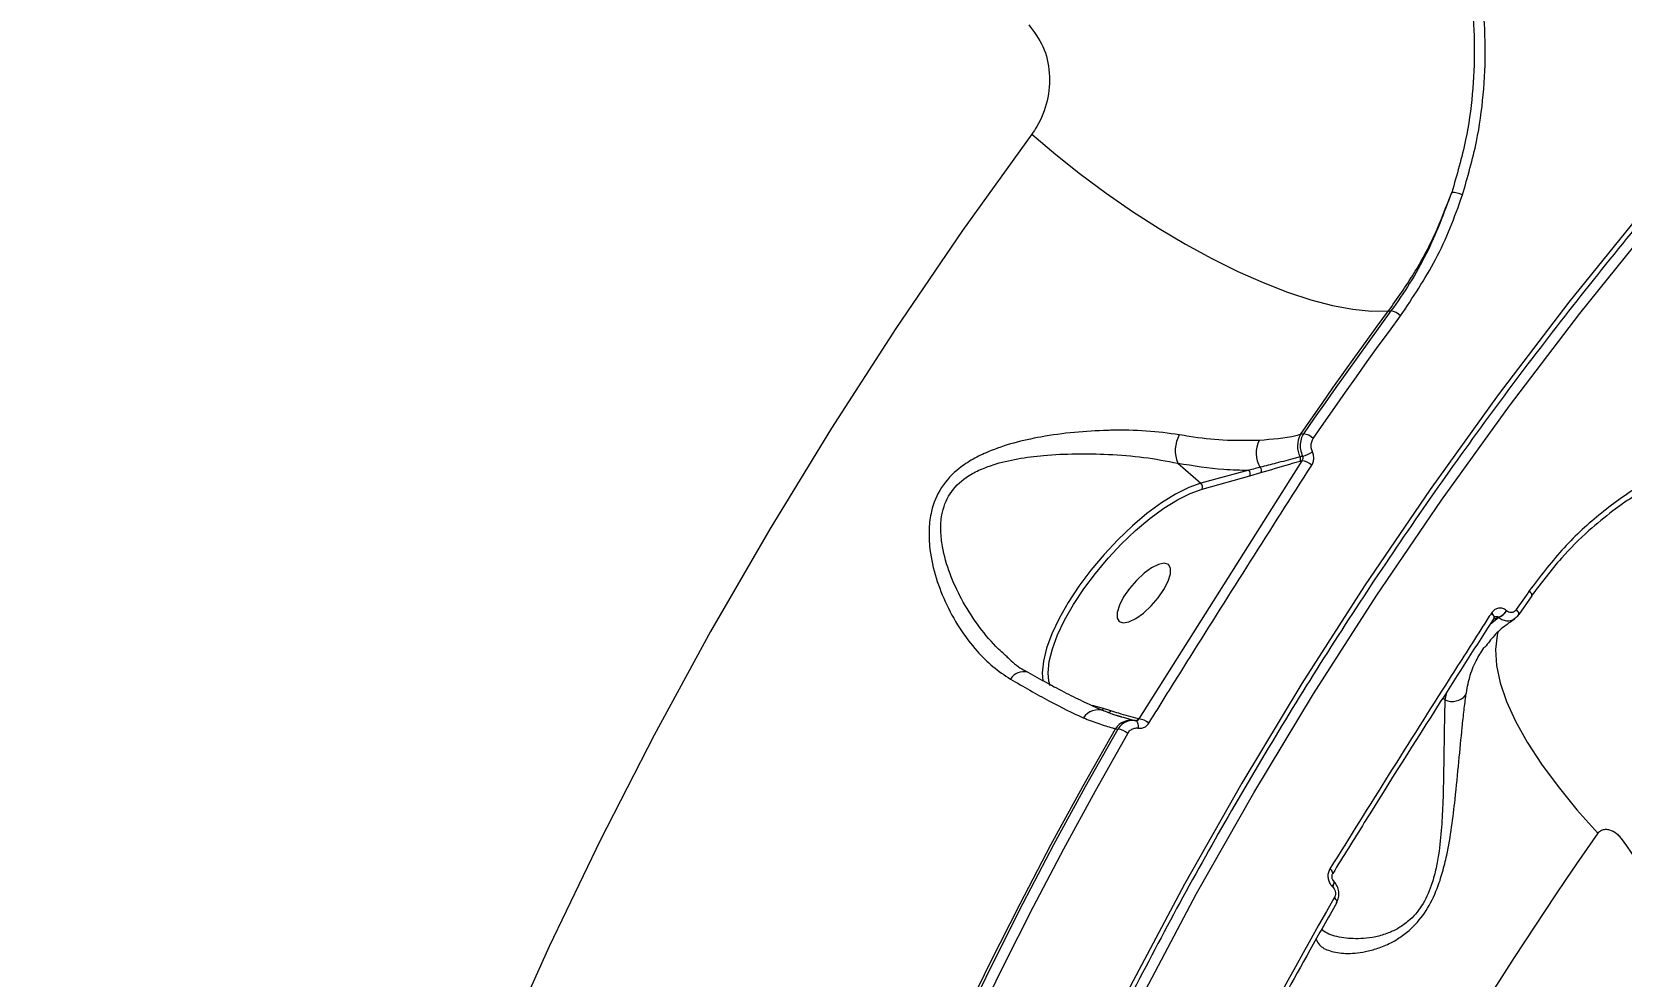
# Model space of a CAD drawing. Header units: millimetres. Extents: x -6028 to 5958, y -6064 to 4137.
# Drawn here: x 295.3 to 485.2, y -257.8 to -144.9 of the extents above; entities that cross this region are included whole.
import ezdxf

# ---------------------------------------------------------------- set-up
doc = ezdxf.new("R2010")
doc.units = ezdxf.units.MM
for name, color, linetype in [('DIKOM_ОБЪЕКТ', 7, 'Continuous'), ('DIKOM_РАЗМЕР_ЗОНА', 7, 'Continuous'), ('DIKOM_РАЗМЕР_ОБЪЕКТА', 7, 'Continuous')]:
    doc.layers.add(name, color=color, linetype=linetype)
doc.styles.add('style1', font='arial.ttf', dxfattribs={"width": 0.8})
doc.dimstyles.new('1-50', dxfattribs={"dimtxt": 300, "dimasz": 200, "dimexe": 100, "dimexo": 0, "dimgap": 100, "dimtad": 1, "dimtxsty": 'style1', "dimcen": 200, "dimclrd": 7, "dimclre": 7, "dimclrt": 7, "dimadec": 1, "dimazin": 2, "dimtfac": 1, "dimtmove": 0, "dimatfit": 2, "dimfxl": 0, "dimlwd": 25, "dimlwe": 18, "dimarcsym": 0})

# ---------------------------------------------------------------- blocks, each defined once
blk = doc.blocks.new('*D9')
at = {"layer": 'Defpoints', "color": 0, "transparency": 16777216}
for p in [(-6027.56, 1459.58), (4556.58, 1382.7), (4556.58, -5964.37)]:
    blk.add_point(p, dxfattribs=at)
at = {"layer": 'DIKOM_РАЗМЕР_ЗОНА', "color": 7, "lineweight": 18, "transparency": 16777216}
for p, q in [((-6027.56, 1459.58), (-6027.56, -6064.37)), ((4556.58, 1382.7), (4556.58, -6064.37))]:
    blk.add_line(p, q, dxfattribs=at)
at = {"layer": 'DIKOM_РАЗМЕР_ЗОНА', "color": 7, "lineweight": 25, "transparency": 16777216}
blk.add_line((-5827.56, -5964.37), (4356.58, -5964.37), dxfattribs=at)
at = {"layer": 'DIKOM_РАЗМЕР_ЗОНА', "color": 7, "transparency": 16777216}
for points in [[(-5827.56, -5931.03), (-5827.56, -5997.7), (-6027.56, -5964.37)], [(4356.58, -5931.03), (4356.58, -5997.7), (4556.58, -5964.37)]]:
    blk.add_solid(points, dxfattribs=at)
at = {"layer": 'DIKOM_РАЗМЕР_ЗОНА', "color": 7, "transparency": 16777216, "insert": (157.08, -5711.2), "char_height": 300, "attachment_point": 5, "style": 'style1'}
blk.add_mtext('10600', dxfattribs=at)
blk = doc.blocks.new('*D11')
at = {"layer": 'Defpoints', "color": 0, "transparency": 16777216}
for p in [(259.43, 2965.58), (1920.55, -3002.33), (4022.59, -3002.33)]:
    blk.add_point(p, dxfattribs=at)
at = {"layer": 'DIKOM_РАЗМЕР_ОБЪЕКТА', "color": 7, "lineweight": 18, "transparency": 16777216}
for p, q in [((259.43, 2965.58), (4122.59, 2965.58)), ((1920.55, -3002.33), (4122.59, -3002.33))]:
    blk.add_line(p, q, dxfattribs=at)
at = {"layer": 'DIKOM_РАЗМЕР_ОБЪЕКТА', "color": 7, "lineweight": 25, "transparency": 16777216}
blk.add_line((4022.59, 2765.58), (4022.59, -2802.33), dxfattribs=at)
at = {"layer": 'DIKOM_РАЗМЕР_ОБЪЕКТА', "color": 7, "transparency": 16777216}
for points in [[(3989.25, 2765.58), (4055.92, 2765.58), (4022.59, 2965.58)], [(3989.25, -2802.33), (4055.92, -2802.33), (4022.59, -3002.33)]]:
    blk.add_solid(points, dxfattribs=at)
at = {"layer": 'DIKOM_РАЗМЕР_ОБЪЕКТА', "color": 7, "transparency": 16777216, "insert": (3769.41, -24.42), "char_height": 300, "attachment_point": 5, "rotation": 90, "style": 'style1'}
blk.add_mtext('6000', dxfattribs=at)
blk = doc.blocks.new('*D12')
at = {"layer": 'Defpoints', "color": 0, "transparency": 16777216}
for p in [(3056.58, 1987.9), (-4027.97, 676.5), (3056.58, -3714.77)]:
    blk.add_point(p, dxfattribs=at)
at = {"layer": 'DIKOM_РАЗМЕР_ОБЪЕКТА', "color": 7, "lineweight": 18, "transparency": 16777216}
for p, q in [((3056.58, 1987.9), (3056.58, -3814.77)), ((-4027.97, 676.5), (-4027.97, -3814.77))]:
    blk.add_line(p, q, dxfattribs=at)
at = {"layer": 'DIKOM_РАЗМЕР_ОБЪЕКТА', "color": 7, "lineweight": 25, "transparency": 16777216}
blk.add_line((-3827.97, -3714.77), (2856.58, -3714.77), dxfattribs=at)
at = {"layer": 'DIKOM_РАЗМЕР_ОБЪЕКТА', "color": 7, "transparency": 16777216}
for points in [[(-3827.97, -3681.44), (-3827.97, -3748.11), (-4027.97, -3714.77)], [(2856.58, -3681.44), (2856.58, -3748.11), (3056.58, -3714.77)]]:
    blk.add_solid(points, dxfattribs=at)
at = {"layer": 'DIKOM_РАЗМЕР_ОБЪЕКТА', "color": 7, "transparency": 16777216, "insert": (20, -3461.6), "char_height": 300, "attachment_point": 5, "style": 'style1'}
blk.add_mtext('7100', dxfattribs=at)

msp = doc.modelspace()

# ---------------------------------------------------------------- linework, layer by layer
at = {"layer": 'DIKOM_ОБЪЕКТ', "color": 7, "linetype": 'Continuous', "lineweight": 15}
for p, q in [((457.426, -178.272), (457.733, -178.273)), ((447.292, -192.956), (446.913, -193.058)), ((447.083, -196.172), (427.603, -227.053)), ((432.251, -196.464), (435.021, -198.876)), ((440.737, -197.301), (435.021, -198.876)), ((446.875, -196.229), (447.083, -196.172)), ((435.154, -199.569), (440.87, -197.995)), ((440.87, -197.995), (442.199, -197.6)), ((474.553, -212.331), (473, -214.569)), ((471.551, -214.119), (471.532, -214.103)), ((470.614, -214.913), (469.567, -215.738)), ((469.976, -215.099), (470.596, -214.896)), ((470.596, -214.896), (470.614, -214.913)), ((411.977, -219.722), (411.861, -219.615)), ((468.84, -218.553), (468.897, -218.459)), ((464.363, -223.866), (464.173, -224.766)), ((423.396, -225.801), (422.063, -225.458)), ((424.276, -226.069), (423.396, -225.801)), ((464.173, -224.766), (463.925, -224.55)), ((424.476, -226.463), (425.476, -226.773)), ((425.715, -226.846), (427.102, -227.225)), ((427.102, -227.225), (427.261, -227.266)), ((427.603, -227.053), (427.553, -227.04)), ((424.804, -228.216), (425.077, -228.288)), ((450.745, -245.536), (450.752, -245.523)), ((450.724, -247.066), (450.742, -247.082))]:
    msp.add_line(p, q, dxfattribs=at)
at = {"layer": 'DIKOM_ОБЪЕКТ', "color": 7, "linetype": 'Continuous', "lineweight": 15, "flags": 128}
for points in [[(506.203, -145.236), (496.837, -155.663), (487.767, -166.321), (479, -177.204), (470.542, -188.303), (462.397, -199.612), (454.571, -211.123), (447.07, -222.828), (439.897, -234.721), (433.059, -246.793), (426.559, -259.036), (420.402, -271.442), (414.591, -284.004), (409.131, -296.712), (404.025, -309.559), (399.277, -322.536), (394.889, -335.635), (390.864, -348.847), (387.206, -362.163), (383.916, -375.575), (380.997, -389.074), (378.45, -402.651)], [(380.064, -403.324), (382.603, -389.788), (385.514, -376.329), (388.794, -362.958), (392.442, -349.682), (396.454, -336.51), (400.829, -323.45), (405.563, -310.512), (410.654, -297.704), (416.097, -285.033), (421.89, -272.51), (428.029, -260.141), (434.509, -247.934), (441.327, -235.899), (448.478, -224.042), (455.957, -212.371), (463.759, -200.895), (471.879, -189.62), (480.312, -178.554), (489.053, -167.705), (498.095, -157.079), (507.433, -146.683)], [(414.815, -157.126), (406.535, -168.655), (398.552, -180.373), (390.871, -192.273), (383.497, -204.348), (376.433, -216.592), (369.683, -228.999), (363.252, -241.561), (357.141, -254.271), (351.355, -267.122), (345.898, -280.109), (340.771, -293.222), (335.978, -306.455), (331.522, -319.802), (327.404, -333.253)], [(414.815, -157.126), (417.673, -159.559), (420.65, -161.923), (423.719, -164.198), (426.85, -166.362), (430.017, -168.396), (433.189, -170.281), (436.339, -172.001), (439.437, -173.538), (442.455, -174.88), (445.366, -176.013), (448.142, -176.929), (450.76, -177.617), (453.194, -178.073), (455.423, -178.292), (457.426, -178.272)], [(446.913, -193.058), (448.198, -191.191), (449.492, -189.33), (450.794, -187.474), (452.104, -185.623), (453.422, -183.777), (454.748, -181.937), (456.083, -180.102), (457.426, -178.272)], [(457.733, -178.273), (456.399, -180.09), (455.074, -181.912), (453.757, -183.74), (452.448, -185.573), (451.147, -187.411), (449.854, -189.254), (448.569, -191.102), (447.292, -192.956)], [(448.45, -193.515), (449.723, -191.665), (451.005, -189.821), (452.296, -187.982), (453.594, -186.148), (454.9, -184.319), (456.214, -182.496), (457.537, -180.677), (458.867, -178.864)], [(435.021, -198.876), (433.563, -199.396), (431.98, -200.186), (430.306, -201.228), (428.579, -202.5), (426.835, -203.973), (425.113, -205.615), (423.451, -207.39), (421.886, -209.26), (420.451, -211.184), (419.177, -213.119), (418.094, -215.022), (417.224, -216.854), (416.587, -218.572), (416.196, -220.14), (416.06, -221.523), (416.139, -222.483)], [(416.859, -222.542), (416.767, -221.53), (416.899, -220.189), (417.278, -218.668), (417.896, -217.002), (418.739, -215.227), (419.79, -213.38), (421.025, -211.504), (422.416, -209.639), (423.934, -207.826), (425.546, -206.104), (427.215, -204.512), (428.906, -203.083), (430.582, -201.85), (432.205, -200.84), (433.74, -200.074), (435.154, -199.569)], [(430.599, -211.554), (431.103, -210.575), (431.37, -209.712), (431.381, -209.036), (431.133, -208.6), (430.647, -208.44), (429.963, -208.569), (429.135, -208.977), (428.231, -209.63), (427.324, -210.476), (426.488, -211.446), (425.79, -212.461), (425.286, -213.44), (425.019, -214.302), (425.008, -214.979), (425.256, -215.415), (425.742, -215.575), (426.426, -215.446), (427.254, -215.038), (428.158, -214.385), (429.065, -213.539), (429.901, -212.569), (430.599, -211.554)], [(474.26, -211.739), (474.065, -212.019), (473.87, -212.298), (473.675, -212.578), (473.481, -212.858), (473.287, -213.138), (473.093, -213.418), (472.899, -213.699), (472.705, -213.979)], [(470.059, -214.94), (470.072, -214.894), (470.064, -214.814), (470.024, -214.719), (469.955, -214.613), (469.858, -214.499), (469.738, -214.382)], [(473, -214.568), (473.018, -214.53), (473.022, -214.463), (473.003, -214.382), (472.96, -214.291), (472.894, -214.191), (472.809, -214.087), (472.705, -213.979)], [(470.513, -216.701), (470.424, -217.04), (470.211, -218.745), (470.326, -220.643), (470.769, -222.717), (471.536, -224.952), (472.622, -227.331), (474.017, -229.836), (475.711, -232.445), (477.69, -235.14), (479.94, -237.9), (482.443, -240.702)], [(417.016, -223.087), (416.886, -222.663), (416.859, -222.542)], [(427.551, -228.146), (427.561, -227.982), (427.556, -227.826), (427.537, -227.682), (427.504, -227.554), (427.459, -227.446), (427.402, -227.36), (427.335, -227.3), (427.261, -227.266)], [(396.61, -285.026), (399.747, -277.752), (402.996, -270.524), (406.356, -263.345), (409.827, -256.214), (413.408, -249.135), (417.098, -242.108), (420.897, -235.135), (424.804, -228.216)], [(425.077, -228.288), (421.191, -235.172), (417.413, -242.111), (413.741, -249.103), (410.179, -256.147), (406.725, -263.242), (403.38, -270.385), (400.147, -277.576), (397.024, -284.812)], [(398.294, -285.166), (401.41, -277.946), (404.636, -270.771), (407.973, -263.644), (411.419, -256.565), (414.974, -249.537), (418.637, -242.56), (422.407, -235.637), (426.284, -228.768)], [(450.752, -245.523), (450.767, -245.476), (450.761, -245.392), (450.724, -245.293), (450.656, -245.184), (450.56, -245.069), (450.44, -244.951)], [(450.84, -246.373), (450.871, -246.409), (450.899, -246.481), (450.907, -246.572), (450.892, -246.679), (450.855, -246.8), (450.799, -246.93), (450.724, -247.066)], [(450.859, -246.39), (450.889, -246.425), (450.918, -246.497), (450.925, -246.588), (450.91, -246.695), (450.874, -246.816), (450.817, -246.946), (450.742, -247.082)], [(451.273, -248.987), (451.285, -248.956), (451.29, -248.889), (451.268, -248.812), (451.223, -248.724), (451.154, -248.631), (451.064, -248.533), (450.955, -248.434)]]:
    msp.add_lwpolyline(points, dxfattribs=at)
at = {"layer": 'DIKOM_ОБЪЕКТ', "color": 7, "linetype": 'Continuous', "lineweight": 15}
for centre, radius, start, end in [((464.88, -167.32), 3.234, 64.50111, 87.93556), ((457.461, -180.177), 1.924, 43.03523, 81.87123), ((435.863, -194.963), 3.911, 151.16518, 202.5599), ((449.402, -194.42), 2.837, 151.29992, 207.05644), ((447.078, -194.877), 1.933, 44.80876, 83.64722), ((444.86, -195.248), 3.241, 152.30883, 212.00429), ((445.752, -190.683), 5.146, 285.96758, 300.22908), ((440.352, -197.734), 0.58, 333.32842, 48.3093), ((441.669, -197.349), 0.586, 334.64938, 40.92172), ((446.368, -195.97), 0.569, 332.95344, 27.12106), ((446.887, -198.166), 2.003, 46.69882, 84.37743), ((434.636, -199.309), 0.58, 333.32154, 48.32418), ((469.872, -213.093), 1.943, 291.87573, 328.69591), ((469.89, -213.11), 1.943, 291.8754, 328.69115), ((413.861, -223.301), 1.906, 75.86955, 147.54519), ((422.751, -228.077), 2.117, 70.70166, 146.61635), ((423.004, -225.51), 0.488, 290.62807, 323.36093), ((465.051, -222.829), 2.126, 245.62803, 320.4769), ((423.892, -225.78), 0.481, 275.93255, 323.04489), ((426.716, -229.49), 2.297, 80.35016, 146.33648), ((427.18, -226.773), 0.459, 260.17936, 324.35035), ((427.501, -228.939), 1.888, 46.6992, 86.89482), ((424.999, -230.242), 1.956, 48.91874, 87.70694), ((874.602, -514.86), 478.489, 145.04263, 162.1675), ((877.322, -493.773), 491.915, 150.08307, 157.12708)]:
    msp.add_arc(centre, radius, start, end, dxfattribs=at)
for points, knots in [([(739.373, -179.061), (737.211, -176.67), (730.942, -169.736), (720.705, -158.089), (708.726, -144.049), (696.938, -129.789), (685.341, -115.316), (673.94, -100.633), (662.736, -85.744), (651.733, -70.653), (640.933, -55.364), (630.34, -39.881), (619.956, -24.208), (609.785, -8.348), (599.827, 7.693), (590.087, 23.912), (580.567, 40.304), (571.269, 56.865), (562.195, 73.591), (553.349, 90.478), (544.731, 107.521), (536.346, 124.715), (528.194, 142.056), (520.278, 159.541), (512.6, 177.163), (505.162, 194.918), (497.966, 212.802), (491.013, 230.811), (484.306, 248.938), (477.847, 267.181), (471.636, 285.533), (465.677, 303.991), (459.968, 322.548), (454.518, 341.203), (449.56, 359.026), (446.524, 370.664), (445.125, 376.023)], [0, 0, 0, 0, 0.0157717, 0.0457291, 0.0756867, 0.1056445, 0.1356023, 0.1655601, 0.1955179, 0.2254759, 0.2554338, 0.2853918, 0.3153499, 0.3453079, 0.3752661, 0.4052242, 0.4351824, 0.4651406, 0.4950988, 0.5250572, 0.5550155, 0.5849738, 0.6149321, 0.6448905, 0.6748489, 0.7048073, 0.7347656, 0.764724, 0.7946825, 0.8246409, 0.8545994, 0.8845579, 0.9145164, 0.9444749, 0.9744334, 1, 1, 1, 1]), ([(570.733, -157.922), (567.395, -153.507), (560.713, -144.673), (550.057, -131.283), (538.973, -117.837), (527.283, -104.173), (514.999, -90.323), (502.127, -76.317), (488.872, -62.382), (474.875, -48.159), (460.131, -33.696), (444.654, -19.052), (428.742, -4.531), (412.434, 9.811), (395.775, 23.915), (379.153, 37.455), (362.625, 50.398), (346.245, 62.724), (329.724, 74.651), (313.116, 86.116), (296.478, 97.067), (280.188, 107.253), (264.297, 116.659), (248.84, 125.286), (233.552, 133.282), (218.495, 140.591), (203.729, 147.17), (190.508, 152.496), (178.76, 156.752), (168.353, 160.129), (158.283, 162.987), (148.587, 165.313), (139.307, 167.098), (130.447, 168.334), (121.971, 169.065), (116.698, 169.087), (114.061, 169.098)], [0, 0, 0, 0, 0.0277654, 0.0555638, 0.0833624, 0.1111276, 0.1400314, 0.1689729, 0.1979142, 0.2268179, 0.2582447, 0.2896958, 0.3211226, 0.3534672, 0.3858385, 0.4181832, 0.4495059, 0.480853, 0.5121758, 0.5444125, 0.5766758, 0.6089124, 0.6401609, 0.6714335, 0.702682, 0.7348411, 0.7670266, 0.7991857, 0.8241462, 0.8491071, 0.8742669, 0.899427, 0.9244696, 0.949512, 0.974756, 1, 1, 1, 1]), ([(19.972, 151.039), (20.304, 151.226), (23.048, 152.765), (29.036, 154.713), (37.951, 156.825), (47.713, 157.903), (58.366, 158.079), (69.942, 157.281), (82.414, 155.497), (95.511, 152.764), (109.171, 149.114), (123.325, 144.598), (138.202, 139.143), (153.782, 132.727), (170.026, 125.349), (186.383, 117.268), (202.769, 108.566), (219.11, 99.333), (235.867, 89.316), (253.002, 78.514), (270.469, 66.947), (288.123, 54.702), (305.914, 41.803), (323.787, 28.288), (341.801, 14.106), (359.896, -0.721), (378.012, -16.157), (395.749, -31.863), (413.055, -47.777), (429.889, -63.836), (446.524, -80.302), (462.897, -97.135), (478.929, -114.282), (493.391, -130.34), (502.275, -140.668), (506.203, -145.236)], [0, 0, 0, 0, 0.0043966, 0.0363498, 0.0674011, 0.0984764, 0.1295277, 0.1614809, 0.1934603, 0.2254137, 0.2564651, 0.2875402, 0.3185916, 0.3505449, 0.382524, 0.4144773, 0.4444106, 0.4743653, 0.5042987, 0.535037, 0.5657985, 0.5965368, 0.6275882, 0.6586635, 0.6897149, 0.7216682, 0.7536477, 0.785601, 0.8166524, 0.8477277, 0.8787791, 0.9107324, 0.9427118, 0.9746651, 1, 1, 1, 1]), ([(584.136, -247.518), (582.183, -244.403), (576.881, -235.945), (567.526, -221.875), (555.889, -205.285), (543.464, -188.47), (530.327, -171.518), (516.533, -154.504), (502.12, -137.481), (487.1, -120.479), (471.51, -103.526), (455.403, -86.672), (438.856, -69.997), (421.944, -53.578), (404.717, -37.47), (387.198, -21.705), (369.422, -6.304), (351.446, 8.69), (333.355, 23.208), (315.231, 37.18), (297.133, 50.558), (279.09, 63.308), (261.133, 75.421), (243.314, 86.864), (225.718, 97.587), (208.427, 107.538), (191.498, 116.678), (174.965, 124.976), (158.85, 132.434), (143.199, 139.037), (128.082, 144.757), (113.572, 149.564), (100.368, 153.253), (88.381, 155.962), (77.515, 157.836), (67.183, 159.004), (57.431, 159.463), (48.341, 159.214), (39.938, 158.256), (32.979, 156.828), (28.98, 155.538), (27.351, 155.012)], [0, 0, 0, 0, 0.0156529, 0.0424898, 0.0694115, 0.0963763, 0.1233411, 0.1502628, 0.1770999, 0.2039369, 0.2308586, 0.2578233, 0.2847881, 0.3117098, 0.3385468, 0.3653839, 0.3923055, 0.4192703, 0.446235, 0.4731567, 0.4999938, 0.5268308, 0.5537526, 0.5807173, 0.6076819, 0.6346036, 0.6614408, 0.6882778, 0.7151994, 0.742164, 0.7691288, 0.7960505, 0.8228874, 0.8459666, 0.8691683, 0.8923973, 0.9156265, 0.9388281, 0.9615879, 0.984348, 1, 1, 1, 1]), ([(453.863, -111.619), (455.065, -112.986), (457.473, -115.723), (460.502, -120.321), (463.066, -125.209), (465.076, -130.373), (466.542, -135.727), (467.451, -141.22), (467.778, -146.786), (467.529, -152.346), (466.716, -158.183), (465.601, -162.011), (464.996, -164.088)], [0, 0, 0, 0, 0.0977723, 0.1958566, 0.2936315, 0.3914581, 0.4895945, 0.5874243, 0.6858968, 0.7846794, 0.8831551, 1, 1, 1, 1]), ([(466.272, -164.401), (466.887, -162.282), (468.02, -158.375), (468.843, -152.418), (469.089, -146.744), (468.749, -141.063), (467.814, -135.455), (466.31, -129.987), (464.252, -124.713), (461.628, -119.721), (458.529, -115.022), (456.067, -112.225), (454.839, -110.829)], [0, 0, 0, 0, 0.1166814, 0.2150843, 0.3137979, 0.412201, 0.5100608, 0.6082269, 0.7060851, 0.8039546, 0.9021324, 1, 1, 1, 1]), ([(414.443, -144.043), (415.075, -144.883), (416.359, -146.591), (417.072, -149.875), (416.8, -153.208), (415.841, -155.636), (415.021, -156.826), (414.815, -157.126)], [0, 0, 0, 0, 0.2187105, 0.4447802, 0.6794094, 0.9192, 1, 1, 1, 1]), ([(506.478, -145.914), (504.967, -147.565), (500.582, -152.354), (493.509, -160.431), (485.343, -170.205), (477.433, -180.165), (469.779, -190.303), (462.387, -200.615), (455.259, -211.094), (448.4, -221.735), (441.814, -232.532), (435.504, -243.479), (429.474, -254.571), (423.727, -265.8), (418.266, -277.162), (413.093, -288.65), (408.213, -300.257), (403.627, -311.977), (399.339, -323.805), (395.349, -335.733), (391.661, -347.755), (388.277, -359.865), (385.197, -372.055), (382.428, -384.321), (380.353, -394.659), (379.243, -400.915), (378.865, -403.043)], [0, 0, 0, 0, 0.0228187, 0.0662171, 0.1096161, 0.1530152, 0.1964146, 0.2398145, 0.2832143, 0.3266142, 0.3700144, 0.4134146, 0.4568151, 0.5002155, 0.5436165, 0.5870172, 0.6304184, 0.6738195, 0.7172205, 0.7606216, 0.8040231, 0.8474243, 0.8908257, 0.934227, 0.9776282, 1, 1, 1, 1]), ([(457.426, -178.272), (458.471, -176.803), (460.528, -173.915), (463.067, -169.144), (464.35, -165.78), (464.996, -164.088)], [0, 0, 0, 0, 0.3395432, 0.6677633, 1, 1, 1, 1]), ([(464.996, -164.088), (464.054, -166.586), (462.626, -170.371), (460.013, -175.005), (458.493, -177.184), (457.733, -178.273)], [0, 0, 0, 0, 0.4928083, 0.7464021, 1, 1, 1, 1]), ([(458.867, -178.864), (460.336, -176.666), (462.562, -173.337), (464.866, -168.364), (465.803, -165.722), (466.272, -164.401)], [0, 0, 0, 0, 0.4927628, 0.7463817, 1, 1, 1, 1]), ([(432.436, -193.077), (431.146, -192.898), (428.562, -192.54), (425.57, -192.507), (422.691, -192.575), (419.901, -192.742), (416.126, -193.252), (412.659, -194.007), (409.944, -194.911), (407.772, -195.956), (405.778, -197.265), (403.866, -199.29), (402.802, -201.887), (402.492, -204.289), (402.575, -206.843), (403.178, -209.81), (404.426, -213.114), (406.112, -216.218), (408.073, -218.805), (410.126, -220.862), (411.544, -221.807), (412.253, -222.279)], [0, 0, 0, 0, 0.0726915, 0.145525, 0.1511327, 0.2173309, 0.2835422, 0.3377172, 0.3918174, 0.425489, 0.4591104, 0.5134535, 0.5679368, 0.6044958, 0.6411229, 0.7029643, 0.7649133, 0.8309039, 0.8968729, 0.9484529, 1, 1, 1, 1]), ([(441.991, -193.742), (440.569, -193.772), (437.941, -193.827), (434.621, -193.447), (432.833, -193.144), (432.436, -193.077)], [0, 0, 0, 0, 0.4786886, 0.8843704, 1, 1, 1, 1]), ([(446.913, -193.058), (446.736, -193.105), (445.236, -193.505), (443.512, -193.631), (441.991, -193.742)], [0, 0, 0, 0, 0.1178631, 1, 1, 1, 1]), ([(447.292, -192.956), (447.238, -193.047), (447.051, -193.36), (446.874, -193.995), (446.872, -194.845), (447.069, -195.369), (447.168, -195.63)], [0, 0, 0, 0, 0.120952, 0.4144436, 0.7069471, 1, 1, 1, 1]), ([(448.343, -195.129), (448.285, -194.972), (448.168, -194.656), (448.179, -194.143), (448.296, -193.76), (448.415, -193.57), (448.45, -193.515)], [0, 0, 0, 0, 0.29274555, 0.58510222, 0.87883425, 1, 1, 1, 1]), ([(534.756, -205.498), (533.367, -204.125), (530.592, -201.379), (525.797, -198.168), (520.65, -195.701), (515.197, -194.08), (509.559, -193.326), (503.848, -193.456), (498.176, -194.466), (492.653, -196.346), (487.394, -199.055), (482.511, -202.556), (478.039, -206.742), (475.52, -210.072), (474.26, -211.739)], [0, 0, 0, 0, 0.0836194, 0.1671655, 0.2504182, 0.3338527, 0.4173032, 0.5004878, 0.5837381, 0.6671389, 0.7504572, 0.8333968, 0.9166273, 1, 1, 1, 1]), ([(411.861, -219.615), (411.409, -219.213), (410.123, -218.07), (408.261, -215.754), (406.408, -212.83), (404.968, -209.701), (404.158, -206.94), (403.889, -204.552), (404.012, -202.373), (404.879, -200.019), (406.637, -198.304), (408.489, -197.276), (410.548, -196.495), (413.144, -195.895), (416.46, -195.478), (420.099, -195.307), (424.12, -195.388), (428.292, -195.713), (430.917, -196.211), (432.251, -196.464)], [0, 0, 0, 0, 0.03896379, 0.1109247, 0.18417633, 0.25022264, 0.31760055, 0.35499027, 0.39330311, 0.44773923, 0.50210122, 0.53647587, 0.57172837, 0.62933809, 0.68811599, 0.76024092, 0.83361353, 0.9154305, 1, 1, 1, 1]), ([(448.26, -196.708), (448.286, -196.664), (448.393, -196.485), (448.506, -196.116), (448.517, -195.602), (448.401, -195.287), (448.343, -195.129)], [0, 0, 0, 0, 0.0963716, 0.3985514, 0.6990992, 1, 1, 1, 1]), ([(428.796, -227.565), (429.123, -227.038), (430.76, -224.407), (437.174, -214.132), (443.388, -204.365), (448.26, -196.708)], [0, 0, 0, 0, 0.0512253, 0.2561275, 1, 1, 1, 1]), ([(432.251, -196.464), (434.122, -196.762), (437.093, -197.236), (439.753, -197.284), (440.737, -197.301)], [0, 0, 0, 0, 0.62989007, 1, 1, 1, 1]), ([(442.112, -196.965), (441.912, -197.018), (441.452, -197.137), (440.995, -197.242), (440.737, -197.301)], [0, 0, 0, 0, 0.4353129, 1, 1, 1, 1]), ([(446.875, -195.711), (446.686, -195.763), (445.739, -196.022), (444.169, -196.433), (442.743, -196.802), (442.112, -196.965)], [0, 0, 0, 0, 0.1222831, 0.611428, 1, 1, 1, 1]), ([(442.199, -197.6), (443.353, -197.249), (444.923, -196.772), (446.467, -196.343), (446.875, -196.229)], [0, 0, 0, 0, 0.7353027, 1, 1, 1, 1]), ([(447.168, -195.63), (447.143, -195.637), (447.046, -195.664), (446.948, -195.691), (446.875, -195.711)], [0, 0, 0, 0, 0.2500703, 1, 1, 1, 1]), ([(447.168, -195.63), (447.184, -195.684), (447.218, -195.792), (447.196, -195.968), (447.141, -196.094), (447.094, -196.157), (447.083, -196.172)], [0, 0, 0, 0, 0.2930288, 0.5923622, 0.9006027, 1, 1, 1, 1]), ([(490.804, -198.201), (490.101, -198.552), (488.686, -199.257), (486.467, -200.575), (483.991, -202.316), (481.127, -204.683), (477.807, -207.962), (475.716, -210.743), (474.577, -212.257)], [0, 0, 0, 0, 0.1172327, 0.2359472, 0.3670265, 0.5368792, 0.7477359, 1, 1, 1, 1]), ([(474.568, -212.255), (474.568, -212.22), (474.569, -212.139), (474.463, -211.955), (474.328, -211.811), (474.26, -211.739)], [0, 0, 0, 0, 0.2739175, 0.63696094, 1, 1, 1, 1]), ([(474.542, -212.323), (474.555, -212.315), (474.577, -212.301), (474.57, -212.268), (474.568, -212.255)], [0, 0, 0, 0, 0.5967346, 1, 1, 1, 1]), ([(469.738, -214.382), (469.399, -214.91), (467.707, -217.548), (461.189, -227.749), (455.157, -237.403), (450.44, -244.951)], [0, 0, 0, 0, 0.0517106, 0.258552, 1, 1, 1, 1]), ([(471.532, -214.103), (471.457, -214.043), (471.263, -213.888), (470.888, -213.768), (470.449, -213.801), (470.036, -214.003), (469.837, -214.256), (469.738, -214.382)], [0, 0, 0, 0, 0.1342233, 0.3469882, 0.563259, 0.7817391, 1, 1, 1, 1]), ([(472.705, -213.979), (472.704, -213.981), (472.644, -214.067), (472.503, -214.212), (472.274, -214.318), (472.029, -214.345), (471.783, -214.296), (471.626, -214.177), (471.551, -214.119)], [0, 0, 0, 0, 0.0042885, 0.2197598, 0.4356045, 0.5682921, 0.7938246, 1, 1, 1, 1]), ([(472.989, -214.562), (472.871, -214.734), (472.725, -214.946), (472.501, -215.048), (472.46, -215.067)], [0, 0, 0, 0, 0.813983, 1, 1, 1, 1]), ([(470.073, -214.948), (467.919, -218.304), (462.676, -226.472), (456.248, -236.667), (452.025, -243.497), (450.768, -245.531)], [0, 0, 0, 0, 0.3287767, 0.8001513, 1, 1, 1, 1]), ([(472.537, -215.114), (472.175, -215.348), (471.246, -215.951), (470.038, -217.064), (469.319, -218.003), (468.962, -218.469)], [0, 0, 0, 0, 0.2435371, 0.6249196, 1, 1, 1, 1]), ([(470.184, -214.832), (470.176, -214.832), (470.159, -214.832), (470.079, -214.899), (470.032, -214.99), (470.011, -215.029)], [0, 0, 0, 0, 0.31648088, 0.70711891, 1, 1, 1, 1]), ([(470.183, -214.828), (470.193, -214.823), (470.255, -214.792), (470.377, -214.788), (470.51, -214.823), (470.572, -214.876), (470.596, -214.896)], [0, 0, 0, 0, 0.0753437, 0.4373445, 0.7826729, 1, 1, 1, 1]), ([(470.614, -214.913), (470.774, -215.021), (471.11, -215.249), (471.612, -215.333), (472.097, -215.284), (472.352, -215.14), (472.506, -215.053)], [0, 0, 0, 0, 0.2665416, 0.5607265, 0.7345478, 1, 1, 1, 1]), ([(411.849, -219.628), (412.014, -219.786), (412.707, -220.449), (413.547, -221.06), (414.241, -221.401), (414.33, -221.445)], [0, 0, 0, 0, 0.2140105, 0.8993508, 1, 1, 1, 1]), ([(466.691, -224.182), (466.819, -223.469), (467.075, -222.041), (467.801, -220.159), (468.511, -219.061), (468.84, -218.553)], [0, 0, 0, 0, 0.349354, 0.6986985, 1, 1, 1, 1]), ([(414.33, -221.447), (415.082, -221.873), (416.68, -222.778), (418.955, -223.977), (421.142, -225.051), (422.636, -225.743), (423.33, -226.021), (423.427, -226.06)], [0, 0, 0, 0, 0.2197596, 0.4669764, 0.7140145, 0.9597819, 1, 1, 1, 1]), ([(412.253, -222.279), (413.826, -223.186), (417.017, -225.028), (419.723, -226.346), (420.977, -226.909), (420.984, -226.913)], [0, 0, 0, 0, 0.4913977, 0.9970587, 1, 1, 1, 1]), ([(448.791, -253.367), (448.901, -253.609), (449.196, -254.258), (450.398, -254.837), (452.244, -255.157), (454.262, -254.999), (456.138, -254.511), (457.586, -253.918), (458.967, -253.105), (460.424, -251.938), (461.987, -250.065), (463.174, -247.643), (463.92, -245.358), (464.519, -242.888), (465.01, -239.933), (465.465, -236.137), (465.851, -232.051), (466.187, -228.543), (466.471, -225.927), (466.617, -224.766), (466.691, -224.182)], [0, 0, 0, 0, 0.0451243, 0.1210882, 0.1987958, 0.2783676, 0.3216957, 0.365577, 0.3993275, 0.4338022, 0.4842438, 0.534803, 0.5684004, 0.6028832, 0.6609699, 0.7205135, 0.8065539, 0.8951458, 0.947213, 1, 1, 1, 1]), ([(464.173, -224.766), (464.158, -225.34), (464.128, -226.495), (464.08, -229.026), (464.036, -232.431), (463.969, -236.329), (463.794, -239.995), (463.522, -242.774), (463.093, -245.13), (462.512, -247.246), (461.472, -249.493), (460.022, -251.13), (458.643, -252.091), (457.312, -252.721), (455.888, -253.13), (454.034, -253.382), (452.016, -253.272), (450.329, -252.865), (449.653, -252.377), (449.44, -252.223)], [0, 0, 0, 0, 0.0580574, 0.1168655, 0.2129214, 0.3114915, 0.3752408, 0.4402301, 0.4758499, 0.5123457, 0.5644931, 0.6165639, 0.6522249, 0.6889278, 0.7361803, 0.7841255, 0.8706365, 0.9590375, 1, 1, 1, 1]), ([(420.984, -226.913), (421.603, -227.159), (422.847, -227.654), (424.081, -228.003), (424.686, -228.181), (424.804, -228.216)], [0, 0, 0, 0, 0.4438988, 0.8911154, 1, 1, 1, 1]), ([(423.453, -226.068), (423.887, -226.248), (424.655, -226.565), (425.395, -226.757), (425.717, -226.841)], [0, 0, 0, 0, 0.5650246, 1, 1, 1, 1]), ([(427.553, -227.04), (426.766, -226.828), (425.655, -226.528), (424.587, -226.173), (424.276, -226.069)], [0, 0, 0, 0, 0.7088393, 1, 1, 1, 1]), ([(427.261, -227.266), (427.194, -227.256), (426.876, -227.204), (426.293, -227.274), (425.58, -227.634), (425.244, -228.07), (425.077, -228.288)], [0, 0, 0, 0, 0.0813584, 0.385794, 0.6937215, 1, 1, 1, 1]), ([(427.603, -227.053), (427.581, -227.098), (427.537, -227.187), (427.424, -227.263), (427.324, -227.277), (427.269, -227.268), (427.261, -227.266)], [0, 0, 0, 0, 0.3345104, 0.6548482, 0.951805, 1, 1, 1, 1]), ([(427.551, -228.146), (427.576, -228.15), (427.75, -228.18), (428.081, -228.152), (428.501, -227.949), (428.698, -227.693), (428.796, -227.565)], [0, 0, 0, 0, 0.0524056, 0.3650581, 0.6827333, 1, 1, 1, 1]), ([(426.284, -228.768), (426.378, -228.636), (426.566, -228.372), (426.979, -228.152), (427.323, -228.109), (427.512, -228.139), (427.551, -228.146)], [0, 0, 0, 0, 0.3077493, 0.6159348, 0.9190998, 1, 1, 1, 1]), ([(482.443, -240.702), (482.503, -240.63), (482.629, -240.478), (482.944, -240.298), (483.36, -240.214), (483.996, -240.296), (484.508, -240.585), (484.955, -240.99), (485.128, -241.208), (485.242, -241.353)], [0, 0, 0, 0, 0.076724, 0.16052, 0.3173924, 0.466139, 0.7624944, 0.8428263, 1, 1, 1, 1]), ([(485.242, -241.353), (488.541, -245.976), (495.139, -255.222), (504.375, -268.966), (513.097, -282.586), (521.517, -296.508), (529.519, -310.626), (536.991, -324.856), (543.714, -338.823), (549.631, -352.463), (554.7, -365.713), (558.763, -378.143), (561.861, -389.74), (564.055, -400.514), (565.412, -410.762), (565.893, -420.424), (565.466, -429.44), (564.142, -437.817), (561.759, -445.368), (559.645, -450.376), (558.056, -452.556), (557.897, -452.774)], [0, 0, 0, 0, 0.0504131, 0.1008262, 0.1517409, 0.2026558, 0.2589411, 0.3152695, 0.3715542, 0.4294982, 0.4874897, 0.5454329, 0.5999471, 0.6545024, 0.7090161, 0.7651036, 0.8212361, 0.8773229, 0.9354381, 0.9935542, 1, 1, 1, 1]), ([(450.44, -244.951), (450.367, -245.098), (450.221, -245.391), (450.177, -245.915), (450.274, -246.422), (450.476, -246.817), (450.654, -246.996), (450.724, -247.066)], [0, 0, 0, 0, 0.2182586, 0.436742, 0.653024, 0.8657366, 1, 1, 1, 1]), ([(450.747, -245.537), (450.742, -245.544), (450.715, -245.581), (450.674, -245.691), (450.649, -245.854), (450.66, -246.026), (450.705, -246.183), (450.775, -246.309), (450.819, -246.352), (450.841, -246.373)], [0, 0, 0, 0, 0.0467116, 0.2239859, 0.3804366, 0.5381092, 0.6947454, 0.8483363, 1, 1, 1, 1]), ([(451.203, -249.047), (451.282, -248.89), (451.459, -248.539), (451.521, -247.998), (451.457, -247.43), (451.259, -246.893), (450.975, -246.525), (450.795, -246.368), (450.771, -246.347)], [0, 0, 0, 0, 0.1805085, 0.4029134, 0.5310042, 0.7496415, 0.9664177, 1, 1, 1, 1]), ([(450.84, -246.373), (450.845, -246.377), (450.851, -246.382), (450.857, -246.388), (450.859, -246.39)], [0, 0, 0, 0, 0.6997072, 1, 1, 1, 1]), ([(450.742, -247.082), (450.754, -247.093), (450.84, -247.172), (450.976, -247.356), (451.072, -247.626), (451.104, -247.911), (451.076, -248.182), (450.992, -248.355), (450.955, -248.434)], [0, 0, 0, 0, 0.033967, 0.252254, 0.470544, 0.597952, 0.8193104, 1, 1, 1, 1]), ([(451.273, -248.987), (450.191, -250.884), (447.053, -256.39), (442.071, -265.616), (436.422, -276.704), (431.066, -287.927), (427.122, -296.738), (424.968, -301.807), (424.433, -303.066)], [0, 0, 0, 0, 0.1082666, 0.314193, 0.520123, 0.7260543, 0.9319863, 1, 1, 1, 1])]:
    msp.add_open_spline(points, degree=3, knots=knots, dxfattribs=at)

# ---------------------------------------------------------------- dimensions: what is measured, and where the dimension line sits
at = {"layer": 'DIKOM_РАЗМЕР_ЗОНА'}
dim = msp.add_linear_dim(base=(4556.575, -5964.368), p1=(-6027.562, 1459.576), p2=(4556.575, 1382.704), text='10600', dimstyle='1-50', dxfattribs=at)
dim.commit()
dim.dimension.update_dxf_attribs({"geometry": '*D9', "text_midpoint": (157.08, -5964.368), "dimtype": 160})
at = {"layer": 'DIKOM_РАЗМЕР_ОБЪЕКТА'}
dim = msp.add_linear_dim(base=(4022.586, -3002.33), p1=(259.433, 2965.575), p2=(1920.546, -3002.33), angle=90, text='6000', dimstyle='1-50', dxfattribs=at)
dim.commit()
dim.dimension.update_dxf_attribs({"geometry": '*D11', "text_midpoint": (4022.586, -24.423), "dimtype": 160})
dim = msp.add_linear_dim(base=(3056.575, -3714.774), p1=(-4027.972, 676.501), p2=(3056.575, 1987.897), text='7100', dimstyle='1-50', dxfattribs=at)
dim.commit()
dim.dimension.update_dxf_attribs({"geometry": '*D12', "text_midpoint": (20, -3714.774), "dimtype": 160})

doc.saveas('drawing.dxf')
